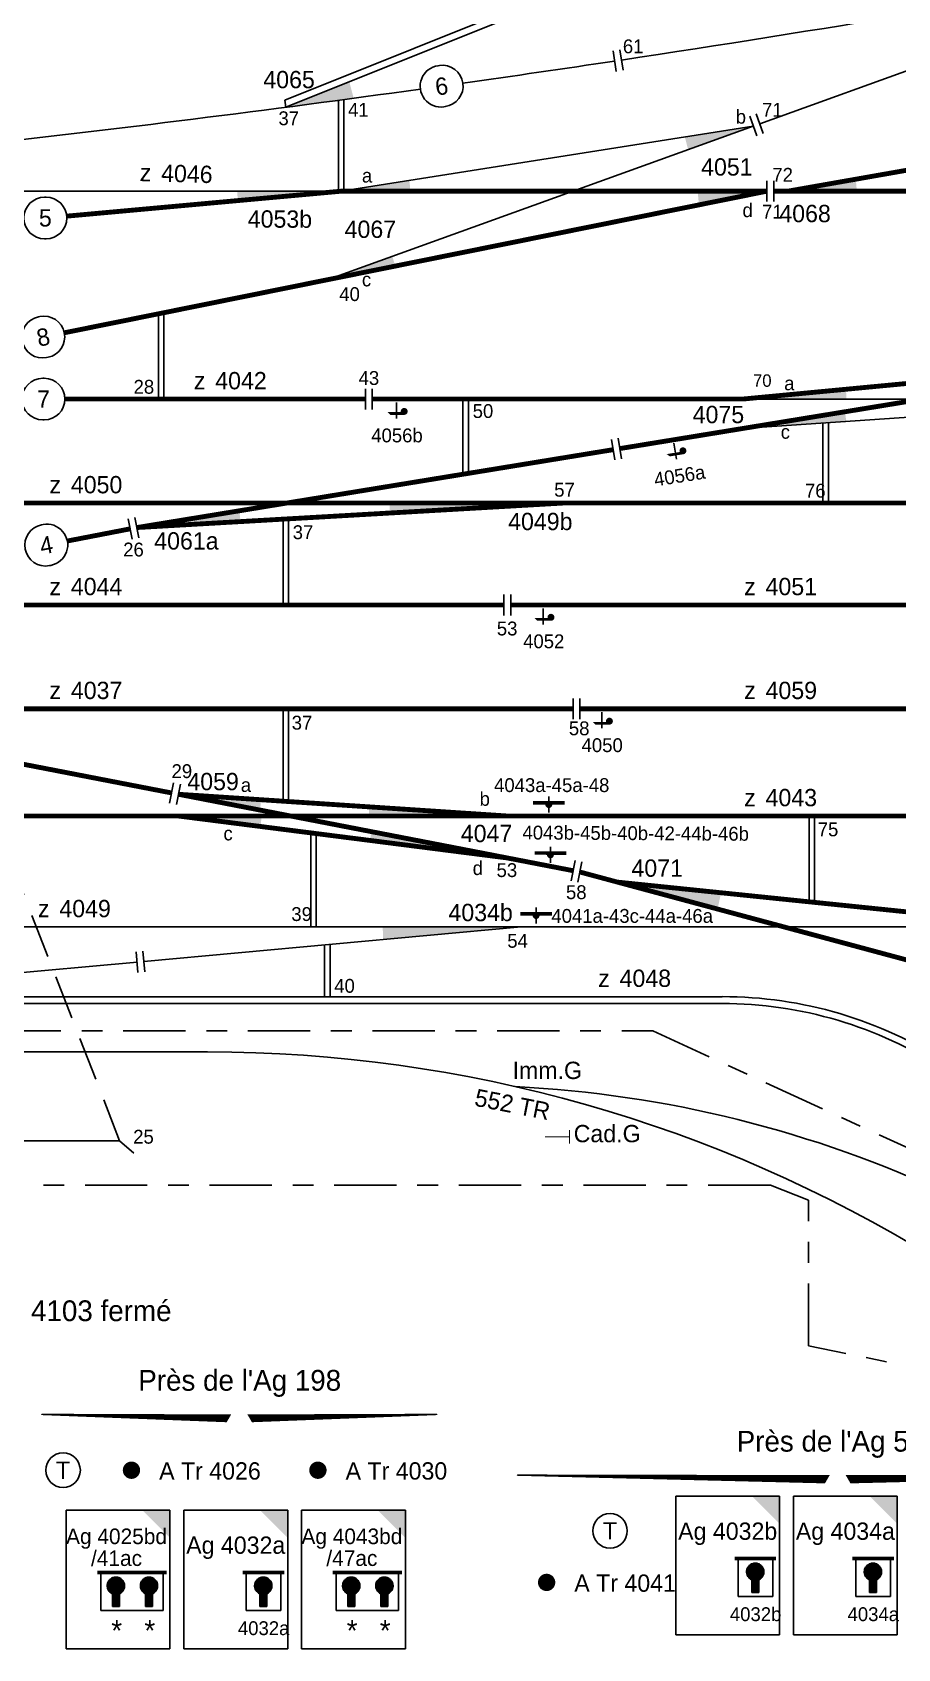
# Model space of a CAD drawing. Header units: metres. Extents: x 0 to 4410, y 0 to 594.
# Drawn here: x 1886.8 to 2011.8, y 162.3 to 395.7 of the extents above; entities that cross this region are included whole.
import ezdxf
from ezdxf.enums import TextEntityAlignment as Align

# ---------------------------------------------------------------- set-up
doc = ezdxf.new("R2010")
doc.units = ezdxf.units.M
for name, pattern in [('AXES', [36, 18, -6, 6, -6]), ('CACHE', [9.525, 6.35, -3.175]), ('CONTINU', [5000, 5000, 0])]:
    doc.linetypes.add(name, pattern=pattern)
doc.layers.add('Pk invisible', color=250, linetype='Continuous', plot=False)
doc.layers.add('voies', color=7, linetype='Continuous')
doc.styles.add('es_norme', font='es_isocp.shx')
doc.styles.add('ISO8C1', font='es_isocp.shx')

# ---------------------------------------------------------------- blocks, each defined once
blk = doc.blocks.new('cap2c')
at = {"linetype": 'CONTINU'}
for p, q in [((-10, 5.5), (-10, 11)), ((-1, 11), (-1, 5.5)), ((-1, 5.5), (-10, 5.5))]:
    blk.add_line(p, q, dxfattribs=at)
at = {"linetype": 'CONTINU', "const_width": 0.5}
blk.add_lwpolyline([(-0.5, 11), (-10.5, 11)], dxfattribs=at)
blk = doc.blocks.new('com1c')
at = {"linetype": 'CONTINU'}
for p, q in [((0, 0), (0, 20)), ((0, 20), (15, 20)), ((15, 20), (15, 0)), ((10.98, 7.93), (10.98, 6.08)), ((11.98, 6.08), (11.98, 7.93)), ((10.98, 6.08), (11.98, 6.08)), ((15, 0), (0, 0))]:
    blk.add_line(p, q, dxfattribs=at)
blk.add_arc((11.48, 9.08), 1.25, 293.5782, 246.4218, dxfattribs=at)
at = {"linetype": 'CONTINU', "style": 'es_norme'}
for tag, height, p in [('C000', 2.5, (7.5, 13.7)), ('000', 2, (11.53, 1.96))]:
    blk.add_attdef(tag, text='', height=height, dxfattribs=at).set_placement(p, align=Align.CENTER)
blk = doc.blocks.new('cap1c')
at = {"linetype": 'CONTINU'}
for p, q in [((-6, 11), (-6, 5.5)), ((-1, 5.5), (-1, 11)), ((-6, 5.5), (-1, 5.5))]:
    blk.add_line(p, q, dxfattribs=at)
at = {"linetype": 'CONTINU', "const_width": 0.5}
blk.add_lwpolyline([(-0.5, 11), (-6.5, 11)], dxfattribs=at)
blk = doc.blocks.new('CLEP')
for points in [[(-1.11, 0.64), (1.11, 0.64), (-1.28, 0), (1.28, 0)], [(-1.28, 0), (1.28, 0), (-1.11, -0.64), (1.11, -0.64)], [(-0.64, 1.11), (0.64, 1.11), (-1.11, 0.64), (1.11, 0.64)], [(0, 1.28), (0, 1.28), (-0.64, 1.11), (0.64, 1.11)], [(-1.11, -0.64), (1.11, -0.64), (-0.64, -1.11), (0.64, -1.11)], [(-0.64, -1.11), (0.64, -1.11), (-0.5, -1.14), (0.5, -1.14)], [(-0.5, -1.14), (0.5, -1.14), (-0.5, -3), (0.5, -3)]]:
    blk.add_solid(points)
blk = doc.blocks.new('TEL')
blk.add_circle((0, 0), 2.5)
at = {"linetype": 'Continuous', "style": 'ISO8C1'}
blk.add_attdef('TEXTEG', text='', height=2.5, dxfattribs=at).set_placement((-4, -1), align=Align.RIGHT)
at = {"style": 'ISO8C1'}
blk.add_attdef('OO', text='', height=2.5, dxfattribs=at).set_placement((0, 0), align=Align.MIDDLE)
at = {"linetype": 'Continuous', "style": 'ISO8C1'}
blk.add_attdef('TEXTED', (4, -1), '', height=2.5, dxfattribs=at)
blk = doc.blocks.new('nzone')
at = {"style": 'es_norme'}
blk.add_text('z', height=2.5, dxfattribs=at).set_placement((-1.78, 1.41))
blk.add_attdef('ZONE', (1.31, 1.41), '', height=2.5, dxfattribs=at)
blk = doc.blocks.new('PDI_')
at = {"linetype": 'AXES'}
blk.add_line((0, 2.81), (0, 0.5), dxfattribs=at)
at = {"const_width": 0.5}
blk.add_lwpolyline([(-1.36, 1.78, 1), (-0.86, 1.78, 1)], format="xyb", close=True, dxfattribs=at)
blk.add_solid([(-1.11, 2.28), (0.89, 2.28), (-0.62, 1.88), (1.29, 1.88)])
at = {"style": 'ISO8C1'}
blk.add_attdef('XX', text='', height=2, dxfattribs=at).set_placement((-0.07, 4.25), align=Align.CENTER)
blk.add_attdef('TYPE', text='', height=2.5, dxfattribs=at).set_placement((-3.46, 1.11), align=Align.RIGHT)
blk = doc.blocks.new('*U92', base_point=(2880.5, 814.25))
at = {"linetype": 'Continuous'}
for p, q in [((2880.1, 814.25), (2880.1, 827.37)), ((2880.9, 814.25), (2880.9, 827.48))]:
    blk.add_line(p, q, dxfattribs=at)
blk = doc.blocks.new('*U102', base_point=(2854.5, 784.23))
at = {"linetype": 'Continuous'}
for p, q in [((2854.1, 784.23), (2854.1, 796.54)), ((2854.9, 784.23), (2854.9, 796.7))]:
    blk.add_line(p, q, dxfattribs=at)
blk = doc.blocks.new('*U103', base_point=(2898.5, 784.23))
at = {"linetype": 'Continuous'}
for p, q in [((2898.1, 773.38), (2898.1, 784.24)), ((2898.9, 773.51), (2898.9, 784.24))]:
    blk.add_line(p, q, dxfattribs=at)
blk = doc.blocks.new('*U109', base_point=(2872.5, 766.91))
at = {"linetype": 'Continuous'}
for p, q in [((2872.1, 754.5), (2872.1, 766.9)), ((2872.9, 754.5), (2872.9, 766.95))]:
    blk.add_line(p, q, dxfattribs=at)
blk = doc.blocks.new('*U110', base_point=(2950.5, 780.8))
at = {"linetype": 'Continuous'}
for p, q in [((2950.1, 769.21), (2950.1, 780.78)), ((2950.9, 769.21), (2950.9, 780.84))]:
    blk.add_line(p, q, dxfattribs=at)
blk = doc.blocks.new('*U111', base_point=(2872.5, 739.5))
at = {"linetype": 'Continuous'}
for p, q in [((2872.1, 726.16), (2872.1, 739.51)), ((2872.9, 726.11), (2872.9, 739.51))]:
    blk.add_line(p, q, dxfattribs=at)
blk = doc.blocks.new('*U121', base_point=(2948.5, 711.75))
at = {"linetype": 'Continuous'}
for p, q in [((2948.1, 711.79), (2948.1, 724.02)), ((2948.9, 711.71), (2948.9, 724.02))]:
    blk.add_line(p, q, dxfattribs=at)
blk = doc.blocks.new('*U126', base_point=(2876.5, 708))
at = {"linetype": 'Continuous'}
for p, q in [((2876.1, 708), (2876.1, 721.59)), ((2876.9, 708), (2876.9, 721.49))]:
    blk.add_line(p, q, dxfattribs=at)
blk = doc.blocks.new('*U127', base_point=(2878.5, 697.94))
at = {"linetype": 'Continuous'}
for p, q in [((2878.1, 697.94), (2878.1, 705.4)), ((2878.9, 697.94), (2878.9, 705.48))]:
    blk.add_line(p, q, dxfattribs=at)
blk = doc.blocks.new('pdip1_')
at = {"linetype": 'AXES'}
blk.add_line((0, 2.81), (0, 0.5), dxfattribs=at)
at = {"linetype": 'Continuous', "const_width": 0.5}
blk.add_lwpolyline([(-2.28, 1.9), (2.28, 1.9)], dxfattribs=at)
at = {"const_width": 0.5}
blk.add_lwpolyline([(-0.25, 1.65, 1), (0.25, 1.65, 1)], format="xyb", close=True, dxfattribs=at)
at = {"style": 'es_norme'}
blk.add_attdef('XX', text='', height=2, dxfattribs=at).set_placement((0, 3.65), align=Align.CENTER)
blk.add_attdef('TYPE', text='', height=2.5, dxfattribs=at).set_placement((-3.66, 0.61), align=Align.RIGHT)
blk = doc.blocks.new('lev')
at = {"linetype": 'CONTINU', "const_width": 0.15}
for points in [[(-2.5, 0), (1, 0)], [(1, 1), (1, -1)]]:
    blk.add_lwpolyline(points, dxfattribs=at)

msp = doc.modelspace()

# ---------------------------------------------------------------- linework, layer by layer
for p, q in [((1923.284, 385.891), (1923.422, 384.869)), ((1989.412, 342.729), (2072.917, 342.729))]:
    msp.add_line(p, q)
at = {"linetype": 'Continuous'}
for p, q in [((1937.507, 373.71), (1937.507, 373.72)), ((1871.917, 372.747), (1931.412, 372.747)), ((1934.917, 341.229), (1934.917, 344.229)), ((1935.917, 341.229), (1935.917, 344.229)), ((1900.921, 323.986), (1891.862, 322.232)), ((2033.8, 266.502), (1861.917, 266.502)), ((1827.945, 256.435), (1986.471, 256.435)), ((1827.945, 255.435), (1986.471, 255.435)), ((1628.041, 248.451), (1912.132, 248.451)), ((1899.417, 235.624), (1851.817, 235.624)), ((1901.482, 233.83), (1899.417, 235.624))]:
    msp.add_line(p, q, dxfattribs=at)
at = {"linetype": 'CONTINU'}
for p, q in [((1891.69, 182.285), (1906.69, 182.285)), ((1891.69, 162.285), (1891.69, 182.285)), ((1906.69, 182.285), (1906.69, 162.285)), ((1925.69, 182.285), (1940.69, 182.285)), ((1925.69, 162.285), (1925.69, 182.285)), ((1940.69, 182.285), (1940.69, 162.285)), ((1996.757, 164.303), (1996.757, 184.303)), ((1996.757, 184.303), (2011.757, 184.303)), ((2011.757, 184.303), (2011.757, 164.303)), ((1898.377, 170.218), (1898.377, 168.363)), ((1898.377, 168.363), (1899.377, 168.363)), ((1899.377, 168.363), (1899.377, 170.218)), ((1903.158, 170.218), (1903.158, 168.363)), ((1903.158, 168.363), (1904.158, 168.363)), ((1904.158, 168.363), (1904.158, 170.218)), ((1932.377, 170.218), (1932.377, 168.363)), ((1932.377, 168.363), (1933.377, 168.363)), ((1933.377, 168.363), (1933.377, 170.218)), ((1937.158, 170.218), (1937.158, 168.363)), ((1937.158, 168.363), (1938.158, 168.363)), ((1938.158, 168.363), (1938.158, 170.218)), ((2011.757, 164.303), (1996.757, 164.303)), ((1906.69, 162.285), (1891.69, 162.285)), ((1940.69, 162.285), (1925.69, 162.285))]:
    msp.add_line(p, q, dxfattribs=at)
at = {"linetype": 'Continuous'}
for points, format in [([(1946.245, 384.93), (1946.443, 384.957, 1), (1945.612, 390.899), (1945.414, 390.872, 1), (1946.245, 384.93, 1)], "xyb"), ([(1888.584, 365.877), (1888.784, 365.877, 1), (1888.784, 371.877), (1888.584, 371.877, 1), (1888.584, 365.877, 1)], "xyb"), ([(1888.873, 348.728), (1889.069, 348.767, 1), (1887.884, 354.649), (1887.688, 354.609, 1), (1888.873, 348.728, 1)], "xyb"), ([(1888.317, 339.729), (1888.517, 339.729, 1), (1888.517, 345.729), (1888.317, 345.729, 1), (1888.317, 339.729, 1)], "xyb"), ([(1889.291, 318.679), (1889.487, 318.717, 1), (1888.347, 324.608), (1888.151, 324.57, 1), (1889.291, 318.679, 1)], "xyb"), ([(1886.601, 193.516, 0, 0, 0), (1888.101, 196.114, 0.2, 1.144, 0), (1915.202, 195.542, 0, 0, 0), (1916.702, 198.14, 0, 0, 0), (1918.202, 195.542, 1.144, 0.2, 0), (1945.304, 196.114, 0, 0, 0), (1946.804, 193.516, 0, 0, 0)], "xyseb"), ([(1955.314, 184.748, 0, 0, 0), (1956.814, 187.346, 0.2, 1.2, 0), (2001.648, 186.746, 0, 0, 0), (2003.148, 189.344, 0, 0, 0), (2004.648, 186.746, 1.2, 0.2, 0), (2049.482, 187.346, 0, 0, 0), (2050.982, 184.748, 0, 0, 0)], "xyseb")]:
    msp.add_lwpolyline(points, format=format, dxfattribs=at)
at = {"linetype": 'CACHE'}
msp.add_lwpolyline([(1899.417, 235.624), (1840.904, 385.939)], dxfattribs=at)
at = {"linetype": 'Continuous', "const_width": 0.7}
msp.add_lwpolyline([(2050.919, 382.083, 0.0044181), (1995.912, 372.747)], format="xyb", dxfattribs=at)
for points in [[(1992.912, 372.747), (1891.418, 352.301)], [(1931.412, 372.747), (1992.912, 372.747)], [(2124.417, 372.747), (1993.912, 372.747)], [(2072.871, 352.121), (1971.679, 335.581)], [(1970.692, 335.419), (1901.903, 324.176)], [(1900.921, 323.986), (1891.862, 322.232)], [(1799.902, 306.566), (1906.921, 285.853)], [(1907.903, 285.663), (1964.921, 274.627)], [(1965.903, 274.437), (2039.359, 254.681)]]:
    msp.add_lwpolyline(points, dxfattribs=at)
at = {"const_width": 0.7}
for points in [[(1891.772, 369.144), (1931.412, 372.747)], [(1989.412, 342.729), (2051.412, 348.613)], [(1891.517, 342.729), (1898.817, 342.729)], [(1891.517, 342.729), (1934.917, 342.729)], [(1935.917, 342.729), (1989.412, 342.729)], [(1841.904, 327.711), (2034.917, 327.711)], [(1821.912, 313), (1954.917, 313)], [(1955.917, 313), (2059.417, 313)], [(1691.921, 298), (1964.917, 298)], [(1965.917, 298), (2059.417, 298)], [(1771.93, 282.524), (1906.579, 282.524)], [(1906.579, 282.524), (2059.417, 282.524)]]:
    msp.add_lwpolyline(points, dxfattribs=at)
at = {"linetype": 'AXES', "ltscale": 0.5}
msp.add_lwpolyline([(1667.933, 262.5), (1805.917, 262.5), (1805.917, 259.929), (1827.945, 259.929), (1827.945, 251.491), (1976.417, 251.491), (2077.573, 205.105), (2336.561, 205.105), (2336.561, 183.399), (2110.149, 183.399), (1998.917, 206.023), (1998.917, 227.069), (1993.417, 229.198), (1683.445, 229.198)], dxfattribs=at)
at = {"const_width": 1.25}
for points in [[(1900.5, 188.055, 1), (1901.75, 188.055, 1)], [(1927.435, 188.055, 1), (1928.685, 188.055, 1)], [(1960.472, 171.853, 1), (1961.722, 171.853, 1)]]:
    msp.add_lwpolyline(points, format="xyb", close=True, dxfattribs=at)
at = {"linetype": 'Continuous'}
for centre, radius, start, end in [((1986.533, 196.829), 59.607, 57.00075, 90.06014), ((1986.533, 196.829), 58.607, 57.00075, 90.06014), ((1948.278, 76.459), 167.197, 64.83674, 87.1554)]:
    msp.add_arc(centre, radius, start, end, dxfattribs=at)
at = {"linetype": 'CONTINU'}
for centre in [(1898.877, 171.363), (1903.658, 171.363), (1932.877, 171.363), (1937.658, 171.363)]:
    msp.add_arc(centre, 1.25, 293.57818, 246.42182, dxfattribs=at)
at = {"linetype": 'Continuous'}
for points in [[(1906.69, 182.285), (1902.69, 182.285), (1906.69, 178.285)], [(1923.69, 182.285), (1919.69, 182.285), (1923.69, 178.285)], [(1940.69, 182.285), (1936.69, 182.285), (1940.69, 178.285)], [(1994.757, 184.303), (1990.757, 184.303), (1994.757, 180.303)], [(2011.757, 184.303), (2007.757, 184.303), (2011.757, 180.303)]]:
    msp.add_solid(points, dxfattribs=at)
at = {"layer": 'voies', "linetype": 'Continuous'}
for p, q in [((2032.576, 429.705), (1923.284, 385.891)), ((2032.948, 428.777), (1923.422, 384.869)), ((1991.883, 382.489), (2056.942, 405.958)), ((1971.145, 390.054), (1970.699, 393.021)), ((1972.134, 390.202), (1971.688, 393.169)), ((1991.451, 380.739), (1990.433, 383.561)), ((1992.392, 381.078), (1991.374, 383.9)), ((1929.412, 359.955), (1990.942, 382.15)), ((1931.412, 372.747), (1990.942, 382.15)), ((1992.912, 371.247), (1992.912, 374.247)), ((1993.912, 371.247), (1993.912, 374.247)), ((1989.412, 338.479), (2051.412, 342.729)), ((1970.934, 333.939), (1970.45, 336.9)), ((1971.921, 334.1), (1971.437, 337.061)), ((1901.206, 322.513), (1900.636, 325.458)), ((1902.188, 322.703), (1901.618, 325.648)), ((1954.917, 311.5), (1954.917, 314.5)), ((1955.917, 311.5), (1955.917, 314.5)), ((1964.917, 296.5), (1964.917, 299.5)), ((1965.917, 296.5), (1965.917, 299.5)), ((1906.636, 284.38), (1907.206, 287.326)), ((1907.618, 284.19), (1908.188, 287.136)), ((1964.636, 273.155), (1965.206, 276.1)), ((1965.618, 272.965), (1966.188, 275.91)), ((1902.927, 261.514), (1957.412, 266.502)), ((1847.445, 256.435), (1901.931, 261.423)), ((1902.068, 259.929), (1901.794, 262.917)), ((1903.063, 260.02), (1902.79, 263.008))]:
    msp.add_line(p, q, dxfattribs=at)
at = {"layer": 'voies', "linetype": 'Continuous', "const_width": 0.7}
for points in [[(1901.903, 324.176), (1963.412, 327.711)], [(1907.903, 285.663), (1955.412, 282.524)], [(1907.903, 282.524), (1955.412, 276.468)], [(1971.331, 272.977), (2029.412, 267.009)]]:
    msp.add_lwpolyline(points, dxfattribs=at)
at = {"layer": 'voies', "linetype": 'Continuous'}
for centre, radius, start, end in [((1594.861, 2897.928), 2534.445, 278.555661, 280.503303), ((1594.861, 2897.928), 2534.445, 278.032202, 278.533054), ((1594.861, 2897.928), 2534.445, 274.90062, 277.89204), ((1594.861, 2897.928), 2534.445, 274.90062, 277.89204), ((1912.132, 48.451), 200, 58.33813, 90)]:
    msp.add_arc(centre, radius, start, end, dxfattribs=at)
for points in [[(1923.316, 384.827), (1932.598, 388.548), (1933.224, 386.175)], [(1990.942, 382.15), (1981.064, 380.59), (1981.535, 378.757)], [(1931.412, 372.747), (1941.29, 374.307), (1941.412, 372.747)], [(1995.912, 372.747), (2005.76, 374.486), (2005.912, 372.747)], [(1995.912, 372.747), (2000.343, 373.532), (2000.412, 372.747)], [(1931.412, 372.747), (1916.472, 371.415), (1916.412, 372.747)], [(1992.912, 372.747), (1983.109, 370.772), (1982.912, 372.747)], [(1929.412, 359.955), (1938.819, 363.348), (1939.215, 361.93)], [(1989.412, 342.729), (2004.412, 342.729), (2004.345, 344.146)], [(1989.412, 338.479), (2004.216, 340.899), (2004.377, 339.505)], [(1963.412, 327.711), (1938.412, 327.711), (1938.453, 326.276)], [(1901.903, 324.176), (1916.707, 326.595), (1916.878, 325.036)], [(1907.903, 285.663), (1919.685, 283.383), (1919.877, 284.872)], [(1907.903, 282.524), (1919.903, 282.524), (1919.807, 281.007)], [(1955.412, 282.524), (1935.412, 282.524), (1935.456, 283.843)], [(1955.412, 276.468), (1935.573, 278.997), (1935.777, 280.268)], [(1955.412, 276.468), (1953.428, 276.721), (1953.449, 276.848)], [(1971.412, 273.279), (1985.794, 269.088), (1986.302, 271.439)], [(1957.412, 266.502), (1937.412, 266.502), (1937.496, 264.679)]]:
    msp.add_solid(points, dxfattribs=at)

# ---------------------------------------------------------------- block references
at = {"linetype": 'Continuous'}
for name, p in [('*U92', (1931.417, 372.747)), ('*U102', (1905.417, 342.729)), ('*U103', (1949.417, 342.729)), ('*U110', (2001.417, 339.302)), ('*U109', (1923.417, 325.412)), ('*U111', (1923.417, 298)), ('*U121', (1999.417, 270.252)), ('*U126', (1927.417, 266.502)), ('*U127', (1929.417, 256.435)), ('cap1c', (1994.757, 164.303)), ('cap1c', (2011.757, 164.303)), ('cap2c', (1906.69, 162.285)), ('cap1c', (1923.69, 162.285)), ('cap2c', (1940.69, 162.285)), ('CLEP', (1991.238, 173.384)), ('CLEP', (2008.238, 173.384)), ('CLEP', (1898.877, 171.367)), ('CLEP', (1903.658, 171.367)), ('CLEP', (1920.171, 171.367)), ('CLEP', (1932.877, 171.367)), ('CLEP', (1937.658, 171.367))]:
    msp.add_blockref(name, p, dxfattribs=at)
at = {"linetype": 'Continuous', "rotation": 358.3763367410868}
msp.add_blockref('nzone', (1904.03, 372.747), dxfattribs=at).add_auto_attribs({'ZONE': '4046'})
at = {"linetype": 'Continuous'}
for name, p, values in [('nzone', (1911.917, 342.729), {'ZONE': '4042'}), ('nzone', (1891.061, 327.711), {'ZONE': '4050'}), ('nzone', (1891.061, 313), {'ZONE': '4044'}), ('nzone', (1991.417, 313), {'ZONE': '4051'}), ('nzone', (1891.061, 298), {'ZONE': '4037'}), ('nzone', (1991.417, 298), {'ZONE': '4059'}), ('nzone', (1991.417, 282.524), {'ZONE': '4043'}), ('nzone', (1889.4, 266.5), {'ZONE': '4049'}), ('nzone', (1970.327, 256.435), {'ZONE': '4048'}), ('TEL', (1891.24, 188.055), {'OO': 'T'}), ('com1c', (1908.69, 162.285), {'C000': 'Ag 4032a', '000': '4032a'}), ('com1c', (1979.757, 164.303), {'C000': 'Ag 4032b', '000': '4032b'}), ('com1c', (1996.757, 164.303), {'C000': 'Ag 4034a', '000': '4034a'}), ('TEL', (1970.257, 179.303), {'OO': 'T'})]:
    msp.add_blockref(name, p, dxfattribs=at).add_auto_attribs(values)
at = {"linetype": 'AXES'}
ref = msp.add_blockref('PDI_', (1939.417, 342.731), dxfattribs=dict(at, rotation=179.999999999998))
ref.add_attrib('XX', '4056b', dxfattribs={"height": 2, "rotation": 360, "style": 'ISO8C1'}).set_placement((1939.483, 338.482), align=Align.TOP_CENTER)
ref = msp.add_blockref('PDI_', (1979.417, 336.845), dxfattribs=dict(at, rotation=189.0000000000011))
ref.add_attrib('XX', '4056a', dxfattribs={"height": 2, "rotation": 9, "style": 'ISO8C1'}).set_placement((1980.461, 330.677), align=Align.CENTER)
ref = msp.add_blockref('PDI_', (1960.614, 313), dxfattribs=dict(at, rotation=180))
ref.add_attrib('XX', '4052', dxfattribs={"height": 2, "style": 'ISO8C1'}).set_placement((1960.68, 308.751), align=Align.TOP_CENTER)
ref = msp.add_blockref('PDI_', (1969.058, 298), dxfattribs=dict(at, rotation=180))
ref.add_attrib('XX', '4050', dxfattribs={"height": 2, "style": 'ISO8C1'}).set_placement((1969.125, 293.751), align=Align.TOP_CENTER)
ref = msp.add_blockref('pdip1_', (1961.417, 282.524), dxfattribs=at)
ref.add_attrib('XX', '4043a-45a-48', dxfattribs={"height": 2, "style": 'es_norme'}).set_placement((1961.837, 285.982), align=Align.CENTER)
ref = msp.add_blockref('pdip1_', (1961.638, 275.263), dxfattribs=dict(at, rotation=359.6588760005129))
ref.add_attrib('XX', '4043b-45b-40b-42-44b-46b', dxfattribs={"height": 2, "rotation": 359.65888, "style": 'es_norme'}).set_placement((1973.962, 279.044), align=Align.CENTER)
ref = msp.add_blockref('pdip1_', (1959.577, 266.502), dxfattribs=at)
ref.add_attrib('XX', '4041a-43c-44a-46a', dxfattribs={"height": 2, "style": 'es_norme'}).set_placement((1973.461, 267.097), align=Align.CENTER)
msp.add_blockref('lev', (1963.384, 236.191))

# ---------------------------------------------------------------- texts
for s, style, p in [('4065', 'es_norme', (1920.174, 387.616)), ('4051', 'es_norme', (1983.417, 375)), ('4068', 'es_norme', (1994.714, 368.272)), ('4067', 'es_norme', (1931.917, 366)), ('4049b', 'es_norme', (1955.538, 323.802)), ('4061a', 'es_norme', (1904.417, 321)), ('4034b', 'es_norme', (1946.917, 267.339)), ('Imm.G', 'es_norme', (1956.177, 244.543)), ('Cad.G', 'es_norme', (1965.011, 235.413)), ('A Tr 4026', 'ISO8C1', (1905.125, 186.702)), ('A Tr 4030', 'ISO8C1', (1932.06, 186.702)), ('A Tr 4041', 'ISO8C1', (1965.097, 170.5))]:
    msp.add_text(s, height=2.5, dxfattribs=dict(style=style)).set_placement(p)
at = {"linetype": 'Continuous', "style": 'es_norme'}
for s, rotation, p in [('6', 7.96212, (1945.929, 387.914)), ('8', 11.39006, (1888.379, 351.688)), ('4', 10.95407, (1888.819, 321.643))]:
    msp.add_text(s, height=2.5, rotation=rotation, dxfattribs=at).set_placement(p, align=Align.MIDDLE)
for s, p in [('41', (1932.417, 383.5)), ('b', (1988.417, 382.5)), ('a', (1934.417, 374)), ('d', (1989.397, 369)), ('c', (1934.417, 359)), ('a', (1995.417, 344)), ('50', (1950.417, 340)), ('c', (1994.917, 337)), ('76', (1998.417, 328.5)), ('37', (1924.417, 322.5)), ('37', (1924.276, 295)), ('a', (1916.917, 286)), ('b', (1951.417, 284)), ('c', (1914.417, 279)), ('75', (2000.264, 279.595)), ('d', (1950.417, 274)), ('39', (1924.218, 267.363)), ('40', (1930.417, 257)), ('25', (1901.373, 235.209))]:
    msp.add_text(s, height=2, dxfattribs=at).set_placement(p)
for s, height, p in [('5', 2.5, (1888.684, 368.877)), ('7', 2.5, (1888.417, 342.729)), ('A+BJ si panneau 4103 fermé', 3, (1880.983, 210.735))]:
    msp.add_text(s, height=height, dxfattribs=at).set_placement(p, align=Align.MIDDLE)
at = {"style": 'es_norme'}
for s, rotation, p in [('4053b', 359.70314, (1917.917, 367.5)), ('552 TR', 348.8636, (1950.548, 240.711))]:
    msp.add_text(s, height=2.5, rotation=rotation, dxfattribs=at).set_placement(p)
at = {"linetype": 'Continuous', "style": 'es_norme'}
for s, p in [('28', (1902.917, 343.5)), ('43', (1935.423, 344.77))]:
    msp.add_text(s, height=2, dxfattribs=at).set_placement(p, align=Align.CENTER)
at = {"style": 'es_norme'}
for s, p in [('4075', (1985.917, 340.5)), ('4059', (1912.917, 287.5)), ('4047', (1952.417, 280)), ('4071', (1977.072, 275))]:
    msp.add_text(s, height=2.5, dxfattribs=at).set_placement(p, align=Align.MIDDLE_CENTER)
at = {"linetype": 'Continuous', "style": 'es_norme'}
for s, p in [("Près de l'Ag 198", (1916.761, 198.636)), ("Près de l'Ag 556", (2003.206, 189.84))]:
    msp.add_text(s, height=3, dxfattribs=at).set_placement(p, align=Align.BOTTOM_CENTER)
at = {"linetype": 'CONTINU', "style": 'es_norme'}
for s, height, p in [('Ag 4025bd', 2.2523, (1898.967, 177.381)), ('Ag 4043bd', 2.2523, (1932.967, 177.381)), ('/41ac', 2.2523, (1898.967, 174.23)), ('/47ac', 2.2523, (1932.967, 174.23)), ('*', 3, (1898.998, 163.402)), ('*', 3, (1903.779, 163.402)), ('*', 3, (1932.998, 163.402)), ('*', 3, (1937.779, 163.402))]:
    msp.add_text(s, height=height, dxfattribs=at).set_placement(p, align=Align.CENTER)
at = {"layer": 'Pk invisible', "linetype": 'Continuous', "style": 'es_norme'}
for s, height, p in [('61', 2, (1972.111, 392.667)), ('71', 2, (1992.225, 383.5)), ('37', 2, (1922.355, 382.277)), ('72', 2, (1993.708, 374.11)), ('71', 2, (1992.225, 368.785)), ('40', 2, (1931.147, 356.885)), ('70', 1.8, (1990.917, 344.5)), ('57', 2, (1962.196, 328.638)), ('58', 2, (1964.312, 294.185)), ('29', 2, (1906.917, 288)), ('53', 2, (1953.868, 273.711)), ('58', 2, (1963.895, 270.521)), ('54', 2, (1955.417, 263.5))]:
    msp.add_text(s, height=height, dxfattribs=at).set_placement(p)
for s, p in [('26', (1901.417, 321)), ('53', (1955.393, 309.6))]:
    msp.add_text(s, height=2, dxfattribs=at).set_placement(p, align=Align.MIDDLE_CENTER)

doc.saveas('drawing.dxf')
